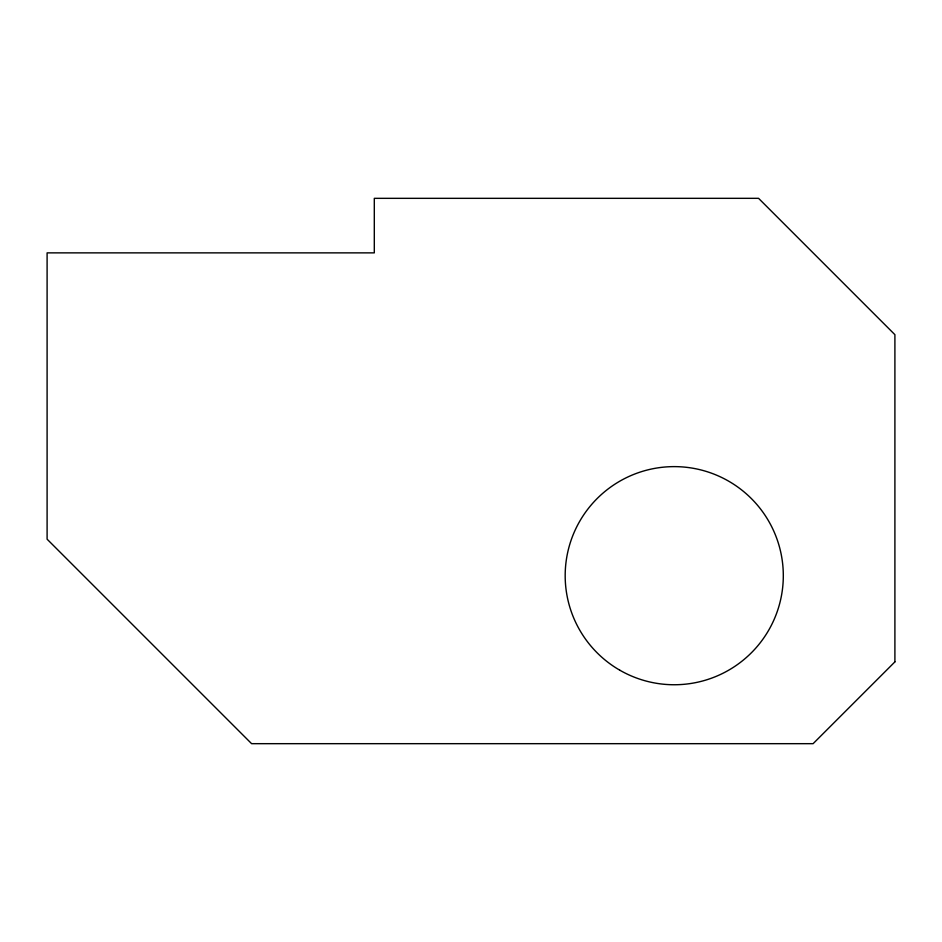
<?xml version="1.0" encoding="UTF-8"?>
<svg xmlns="http://www.w3.org/2000/svg" width="942" height="942" viewBox="0 0 942 942"><rect width="100%" height="100%" fill="white"/><g stroke="black" fill="none" stroke-linecap="round" stroke-linejoin="round"><path stroke-width="1.41" d="M894.9 661.873L813.099 743.674L251.608 743.674L47.1 539.177L47.1 252.868L374.304 252.868L374.304 198.338L758.569 198.326L894.9 334.669L894.9 661.873M619.706 670.139A109.072 109.072 0 0 0 783.308 575.692A109.072 109.072 0 0 0 619.706 481.232A109.072 109.072 0 0 0 619.706 670.139"/></g></svg>
